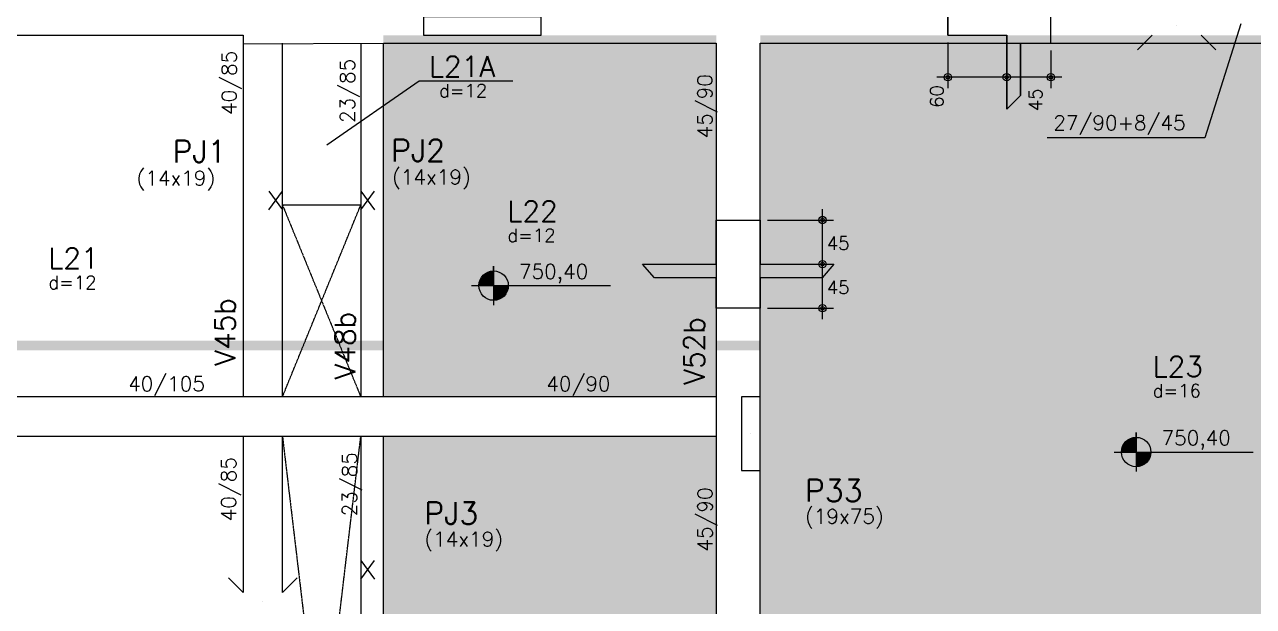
# Model space of a CAD drawing. Extents: x -40810 to 33675, y -2018 to 21213.
# Drawn here: x 16236 to 17490, y 2033 to 2627 of the extents above; entities that cross this region are included whole.
import ezdxf

# ---------------------------------------------------------------- set-up
doc = ezdxf.new("R2010")
doc.units = 0
doc.linetypes.add('TRAZO_HUECO', pattern=[0.75, 0.5, -0.25])
doc.layers.get('0').update_dxf_attribs({"color": 1, "lineweight": 9})
for name, color, linetype in [('1', 5, 'Continuous'), ('10', 7, 'Continuous'), ('11', 22, 'Continuous'), ('12', 3, 'Continuous'), ('13', 7, 'Continuous'), ('130', 24, 'Continuous'), ('18', 9, 'Continuous'), ('241', 7, 'TRAZO_HUECO'), ('242', 3, 'Continuous'), ('26', 1, 'Continuous'), ('27', 10, 'Continuous'), ('3', 2, 'Continuous'), ('30', 15, 'Continuous'), ('4', 2, 'Continuous'), ('6', 6, 'Continuous'), ('8', 5, 'Continuous'), ('9', 3, 'Continuous'), ('STEPHANIE', 6, 'Continuous')]:
    doc.layers.add(name, color=color, linetype=linetype)
doc.styles.get("Standard").update_dxf_attribs({"font": 'romans.shx', "width": 0.8})

msp = doc.modelspace()

# ---------------------------------------------------------------- linework, layer by layer
for p, q in [((16714.38, 2375.787), (16714.38, 2380.787)), ((16714.38, 2380.787), (16714.38, 2340.787)), ((16691.88, 2360.787), (16833.789, 2360.787)), ((17369.907, 2205.97), (17369.907, 2210.97)), ((17369.907, 2210.97), (17369.907, 2170.97)), ((17347.407, 2190.97), (17489.317, 2190.97))]:
    msp.add_line(p, q)
for centre in [(16714.38, 2360.787), (17369.907, 2190.97)]:
    msp.add_circle(centre, 15)
at = {"layer": '1'}
for points in [[(16065.927, 2616.191), (16458.927, 2616.191)], [(16458.927, 2616.191), (16458.927, 2247.191)], [(16458.927, 2607.624), (16601.927, 2608.191)], [(16498.927, 2247.191), (16498.927, 2608.191)], [(16578.927, 2608.191), (16578.927, 2247.191)], [(16601.927, 2608.191), (16941.427, 2608.191)], [(16601.927, 2247.191), (16601.927, 2608.191)], [(16941.427, 2608.191), (16941.427, 2247.191)], [(16986.427, 2247.191), (16986.427, 2608.191)], [(16986.427, 2608.191), (17411.263, 2608.191)], [(17411.263, 2608.191), (17522.427, 2608.191)], [(16498.927, 2443.191), (16578.927, 2443.191)], [(16498.927, 2247.191), (16116.927, 2247.191)], [(16601.927, 2247.191), (16498.927, 2247.191)], [(16941.427, 2247.191), (16601.927, 2247.191)], [(16941.427, 2247.191), (16941.427, 2207.191)], [(16116.927, 2207.191), (16498.927, 2207.191)], [(16458.927, 2207.191), (16458.927, 2047.691)], [(16498.927, 2207.191), (16601.927, 2207.191)], [(16498.927, 2047.691), (16498.927, 2207.191)], [(16578.927, 2207.191), (16578.927, 1533.191)], [(16601.927, 2207.191), (16941.427, 2207.191)], [(16601.927, 1533.191), (16601.927, 2207.191)], [(16941.427, 2207.191), (16941.427, 1862.691)], [(16986.427, 1882.691), (16986.427, 2172.191)]]:
    msp.add_lwpolyline(points, dxfattribs=at)
at = {"layer": '130'}
for points in [[(16941.427, 2247.191), (16941.427, 2616.191), (16601.927, 2616.191)], [(16941.427, 2247.191), (16601.927, 2616.191), (16601.927, 2247.191)], [(16986.427, 2616.191), (16986.427, 1882.691), (17798.927, 1882.691)], [(16986.427, 2616.191), (17798.927, 1882.691), (17522.427, 2616.191)], [(16941.427, 2247.191), (16601.927, 2247.191), (16941.427, 2247.191)], [(16941.427, 2247.191), (16941.427, 2247.191), (16941.427, 2247.191)], [(16802.927, 1533.191), (16941.427, 2207.191), (16601.927, 2207.191)], [(16802.927, 1533.191), (16601.927, 2207.191), (16601.927, 1533.191)], [(16802.927, 1533.191), (16941.427, 1341.191), (16941.427, 2207.191)]]:
    msp.add_solid(points, dxfattribs=at)
at = {"layer": '18'}
for p, q in [((17177.795, 2616.191), (17177.795, 2712.003)), ((17282.795, 2608.191), (17282.795, 2643.191)), ((17177.795, 2616.191), (17237.795, 2616.191)), ((17237.795, 2540.702), (17237.795, 2616.191)), ((17251.795, 2608.191), (17282.795, 2608.191)), ((17251.795, 2608.191), (17251.795, 2554.702)), ((16941.427, 2382.691), (16941.427, 2427.691)), ((16941.427, 2427.691), (16986.427, 2427.691)), ((16986.427, 2427.691), (16986.427, 2382.691)), ((16866.427, 2382.691), (16941.427, 2382.691)), ((16986.427, 2382.691), (17061.427, 2382.691)), ((16941.427, 2368.691), (16878.427, 2368.691)), ((16941.427, 2337.691), (16941.427, 2368.691)), ((17049.427, 2368.691), (16986.427, 2368.691)), ((16986.427, 2368.691), (16986.427, 2337.691)), ((16986.427, 2337.691), (16941.427, 2337.691))]:
    msp.add_line(p, q, dxfattribs=at)
at = {"layer": '241'}
for p, q in [((16498.927, 2247.191), (16578.927, 2443.191)), ((16498.927, 2443.191), (16578.927, 2247.191)), ((16498.927, 1533.191), (16578.927, 2207.191)), ((16498.927, 2207.191), (16578.927, 1533.191))]:
    msp.add_line(p, q, dxfattribs=at)
at = {"layer": '242'}
for p, q in [((17411.263, 2625.691), (17411.263, 2625.691)), ((16976.927, 2209.691), (16976.927, 2209.691)), ((16478.927, 2038.191), (16478.927, 2038.191))]:
    msp.add_line(p, q, dxfattribs=at)
at = {"layer": '26'}
for p, q in [((17476.517, 2627.829), (17439.96, 2511.656)), ((16638.35, 2569.488), (16544.101, 2504.076)), ((16734.006, 2569.488), (16638.35, 2569.488)), ((17439.96, 2511.656), (17279.128, 2511.656))]:
    msp.add_line(p, q, dxfattribs=at)
at = {"layer": '26', "color": 3, "linetype": 'Continuous'}
for p, q in [((17177.795, 2616.191), (17177.795, 2616.191)), ((17177.795, 2608.691), (17177.795, 2562.126)), ((17237.795, 2616.191), (17237.795, 2616.191)), ((17237.795, 2616.191), (17237.795, 2616.191)), ((17237.795, 2608.691), (17237.795, 2562.126)), ((17237.795, 2608.691), (17237.795, 2562.126)), ((17282.795, 2608.191), (17282.795, 2608.191)), ((17282.795, 2600.691), (17282.795, 2562.126)), ((17249.045, 2573.376), (17166.545, 2573.376)), ((17294.045, 2573.376), (17226.545, 2573.376)), ((17049.962, 2371.441), (17049.962, 2438.941)), ((16986.427, 2427.691), (16986.427, 2427.691)), ((16993.927, 2427.691), (17061.212, 2427.691)), ((16986.427, 2382.691), (16986.427, 2382.691)), ((16986.427, 2382.691), (16986.427, 2382.691)), ((16993.927, 2382.691), (17061.212, 2382.691)), ((16993.927, 2382.691), (17061.212, 2382.691)), ((17049.962, 2326.441), (17049.962, 2393.941)), ((16986.427, 2337.691), (16986.427, 2337.691)), ((16993.927, 2337.691), (17061.212, 2337.691))]:
    msp.add_line(p, q, dxfattribs=at)
for centre, radius in [((17177.795, 2573.376), 3.746), ((17177.795, 2573.376), 1.867), ((17237.795, 2573.376), 3.746), ((17237.795, 2573.376), 3.746), ((17237.795, 2573.376), 1.867), ((17237.795, 2573.376), 1.867), ((17282.795, 2573.376), 3.746), ((17282.795, 2573.376), 1.867), ((17049.962, 2427.691), 3.746), ((17049.962, 2427.691), 1.867), ((17049.962, 2382.691), 3.746), ((17049.962, 2382.691), 3.746), ((17049.962, 2382.691), 1.867), ((17049.962, 2382.691), 1.867), ((17049.962, 2337.691), 3.746), ((17049.962, 2337.691), 1.867)]:
    msp.add_circle(centre, radius, dxfattribs=at)
at = {"layer": '27'}
for points in [[(16714.38, 2360.787), (16702.167, 2369.495), (16701.527, 2368.519)], [(16714.38, 2360.787), (16703.359, 2370.962), (16702.167, 2369.495)], [(16714.38, 2360.787), (16704.179, 2371.783), (16703.359, 2370.962)], [(16714.38, 2360.787), (16704.744, 2372.282), (16704.179, 2371.783)], [(16714.38, 2360.787), (16705.424, 2372.82), (16704.744, 2372.282)], [(16714.38, 2360.787), (16706.015, 2373.238), (16705.424, 2372.82)], [(16714.38, 2360.787), (16706.792, 2373.726), (16706.015, 2373.238)], [(16714.38, 2360.787), (16707.472, 2374.101), (16706.792, 2373.726)], [(16714.38, 2360.787), (16708.372, 2374.531), (16707.472, 2374.101)], [(16714.38, 2360.787), (16708.866, 2374.736), (16708.372, 2374.531)], [(16714.38, 2360.787), (16709.961, 2375.121), (16708.866, 2374.736)], [(16714.38, 2360.787), (16711.335, 2375.474), (16709.961, 2375.121)], [(16714.38, 2360.787), (16712.521, 2375.671), (16711.335, 2375.474)], [(16714.38, 2360.787), (16714.38, 2375.787), (16712.521, 2375.671)], [(16714.38, 2360.787), (16699.409, 2361.721), (16699.38, 2360.787)], [(16714.38, 2360.787), (16699.38, 2360.787), (16714.38, 2360.787)], [(16714.38, 2360.787), (16699.415, 2361.813), (16699.409, 2361.721)], [(16714.38, 2360.787), (16699.547, 2363.021), (16699.415, 2361.813)], [(16714.38, 2360.787), (16699.677, 2363.758), (16699.547, 2363.021)], [(16714.38, 2360.787), (16699.9, 2364.702), (16699.677, 2363.758)], [(16714.38, 2360.787), (16700.338, 2366.061), (16699.9, 2364.702)], [(16714.38, 2360.787), (16700.952, 2367.471), (16700.338, 2366.061)], [(16714.38, 2360.787), (16701.527, 2368.519), (16700.952, 2367.471)], [(16714.38, 2360.787), (16729.38, 2360.787), (16729.264, 2358.927)], [(16714.38, 2360.787), (16729.264, 2358.927), (16729.068, 2357.742)], [(16714.38, 2360.787), (16729.068, 2357.742), (16728.714, 2356.368)], [(16714.38, 2360.787), (16728.714, 2356.368), (16728.33, 2355.273)], [(16714.38, 2360.787), (16728.33, 2355.273), (16728.124, 2354.778)], [(16714.38, 2360.787), (16728.124, 2354.778), (16727.695, 2353.879)], [(16714.38, 2360.787), (16727.695, 2353.879), (16727.319, 2353.198)], [(16714.38, 2360.787), (16727.319, 2353.198), (16726.831, 2352.422)], [(16714.38, 2360.787), (16726.831, 2352.422), (16726.413, 2351.831)], [(16714.38, 2360.787), (16726.413, 2351.831), (16725.875, 2351.151)], [(16714.38, 2360.787), (16725.875, 2351.151), (16725.377, 2350.585)], [(16714.38, 2360.787), (16725.377, 2350.585), (16724.555, 2349.766)], [(16714.38, 2360.787), (16724.555, 2349.766), (16723.089, 2348.574)], [(16714.38, 2360.787), (16723.089, 2348.574), (16722.113, 2347.933)], [(16714.38, 2360.787), (16722.113, 2347.933), (16721.064, 2347.358)], [(16714.38, 2360.787), (16721.064, 2347.358), (16719.655, 2346.745)], [(16714.38, 2360.787), (16719.655, 2346.745), (16718.295, 2346.307)], [(16714.38, 2360.787), (16718.295, 2346.307), (16717.351, 2346.084)], [(16714.38, 2360.787), (16717.351, 2346.084), (16716.614, 2345.954)], [(16714.38, 2360.787), (16716.614, 2345.954), (16715.406, 2345.822)], [(16714.38, 2360.787), (16715.406, 2345.822), (16715.315, 2345.816)], [(16714.38, 2360.787), (16715.315, 2345.816), (16714.38, 2345.787)], [(16714.38, 2360.787), (16714.38, 2345.787), (16714.38, 2360.787)], [(17369.907, 2190.97), (17355.204, 2193.941), (17355.075, 2193.204)], [(17369.907, 2190.97), (17355.427, 2194.885), (17355.204, 2193.941)], [(17369.907, 2190.97), (17355.865, 2196.245), (17355.427, 2194.885)], [(17369.907, 2190.97), (17356.479, 2197.654), (17355.865, 2196.245)], [(17369.907, 2190.97), (17357.054, 2198.703), (17356.479, 2197.654)], [(17369.907, 2190.97), (17357.694, 2199.679), (17357.054, 2198.703)], [(17369.907, 2190.97), (17358.886, 2201.145), (17357.694, 2199.679)], [(17369.907, 2190.97), (17359.706, 2201.967), (17358.886, 2201.145)], [(17369.907, 2190.97), (17360.271, 2202.466), (17359.706, 2201.967)], [(17369.907, 2190.97), (17360.952, 2203.003), (17360.271, 2202.466)], [(17369.907, 2190.97), (17361.542, 2203.421), (17360.952, 2203.003)], [(17369.907, 2190.97), (17362.319, 2203.909), (17361.542, 2203.421)], [(17369.907, 2190.97), (17363, 2204.285), (17362.319, 2203.909)], [(17369.907, 2190.97), (17363.899, 2204.714), (17363, 2204.285)], [(17369.907, 2190.97), (17364.393, 2204.92), (17363.899, 2204.714)], [(17369.907, 2190.97), (17365.488, 2205.305), (17364.393, 2204.92)], [(17369.907, 2190.97), (17366.862, 2205.658), (17365.488, 2205.305)], [(17369.907, 2190.97), (17368.048, 2205.854), (17366.862, 2205.658)], [(17369.907, 2190.97), (17369.907, 2205.97), (17368.048, 2205.854)], [(17369.907, 2190.97), (17354.936, 2191.905), (17354.907, 2190.97)], [(17369.907, 2190.97), (17354.907, 2190.97), (17369.907, 2190.97)], [(17369.907, 2190.97), (17354.942, 2191.996), (17354.936, 2191.905)], [(17369.907, 2190.97), (17355.075, 2193.204), (17354.942, 2191.996)], [(17369.907, 2190.97), (17384.907, 2190.97), (17384.791, 2189.111)], [(17369.907, 2190.97), (17384.791, 2189.111), (17384.595, 2187.925)], [(17369.907, 2190.97), (17384.595, 2187.925), (17384.242, 2186.551)], [(17369.907, 2190.97), (17384.242, 2186.551), (17383.857, 2185.456)], [(17369.907, 2190.97), (17383.857, 2185.456), (17383.651, 2184.962)], [(17369.907, 2190.97), (17383.651, 2184.962), (17383.222, 2184.063)], [(17369.907, 2190.97), (17383.222, 2184.063), (17382.846, 2183.382)], [(17369.907, 2190.97), (17382.846, 2183.382), (17382.358, 2182.605)], [(17369.907, 2190.97), (17382.358, 2182.605), (17381.94, 2182.015)], [(17369.907, 2190.97), (17381.94, 2182.015), (17381.403, 2181.334)], [(17369.907, 2190.97), (17381.403, 2181.334), (17380.904, 2180.769)], [(17369.907, 2190.97), (17380.904, 2180.769), (17380.082, 2179.949)], [(17369.907, 2190.97), (17380.082, 2179.949), (17378.616, 2178.757)], [(17369.907, 2190.97), (17378.616, 2178.757), (17377.64, 2178.117)], [(17369.907, 2190.97), (17377.64, 2178.117), (17376.591, 2177.542)], [(17369.907, 2190.97), (17376.591, 2177.542), (17375.182, 2176.928)], [(17369.907, 2190.97), (17375.182, 2176.928), (17373.822, 2176.49)], [(17369.907, 2190.97), (17373.822, 2176.49), (17372.878, 2176.267)], [(17369.907, 2190.97), (17372.878, 2176.267), (17372.141, 2176.138)], [(17369.907, 2190.97), (17372.141, 2176.138), (17370.933, 2176.005)], [(17369.907, 2190.97), (17370.933, 2176.005), (17370.842, 2175.999)], [(17369.907, 2190.97), (17370.842, 2175.999), (17369.907, 2175.97)], [(17369.907, 2190.97), (17369.907, 2175.97), (17369.907, 2190.97)]]:
    msp.add_solid(points, dxfattribs=at)
at = {"layer": '3'}
msp.add_lwpolyline([(16762.927, 2635.191), (16642.927, 2635.191), (16642.927, 2616.191), (16762.927, 2616.191), (16762.927, 2635.191)], dxfattribs=at)
at = {"layer": '30'}
for points in [[(17191.795, 2706.003), (17177.795, 2712.003), (17177.795, 2616.191), (17237.795, 2616.191), (17237.795, 2540.702), (17251.795, 2554.702), (17251.795, 2608.191), (17282.795, 2608.191), (17282.795, 2643.191), (17191.795, 2643.191), (17191.795, 2706.003), (17191.795, 2706.003)], [(16878.427, 2368.691), (16866.427, 2382.691), (16941.427, 2382.691), (16941.427, 2427.691), (16986.427, 2427.691), (16986.427, 2382.691), (17061.427, 2382.691), (17049.427, 2368.691), (16986.427, 2368.691), (16986.427, 2337.691), (16941.427, 2337.691), (16941.427, 2368.691), (16878.427, 2368.691)]]:
    msp.add_lwpolyline(points, dxfattribs=at)
at = {"layer": '4'}
msp.add_lwpolyline([(16967.427, 2172.191), (16986.427, 2172.191), (16986.427, 2247.191), (16967.427, 2247.191), (16967.427, 2172.191)], dxfattribs=at)
at = {"layer": '6'}
for p, q in [((17386.263, 2616.191), (17371.263, 2601.191)), ((17436.263, 2616.191), (17451.263, 2601.191)), ((16484.927, 2457.191), (16498.927, 2438.191)), ((16484.927, 2438.191), (16498.927, 2457.191)), ((16578.927, 2457.191), (16592.927, 2438.191)), ((16578.927, 2438.191), (16592.927, 2457.191)), ((16578.927, 2080.191), (16592.927, 2061.191)), ((16578.927, 2061.191), (16592.927, 2080.191)), ((16458.927, 2047.691), (16443.927, 2062.691)), ((16498.927, 2047.691), (16513.927, 2062.691))]:
    msp.add_line(p, q, dxfattribs=at)
at = {"layer": 'STEPHANIE', "linetype": 'Continuous', "const_width": 10}
msp.add_lwpolyline([(14432.277, 2299.703), (17152.953, 2299.703), (17152.953, 1933.428), (17696.019, 1933.428), (17696.019, 2244.577), (18688.36, 2244.577)], dxfattribs=at)

# ---------------------------------------------------------------- texts
at = {"layer": '10'}
for s, p in [('L21A', (16648.376, 2573.837)), ('L22', (16728.435, 2426.228)), ('L21', (16260.15, 2378.179)), ('L23', (17386.716, 2267.687))]:
    msp.add_text(s, height=21, dxfattribs=at).set_placement(p)
at = {"layer": '11'}
for s, p in [('40/85', (16452.025, 2534.867)), ('23/85', (16572.691, 2526.704)), ('45/90', (16937.366, 2511.005)), ('40/85', (16451.583, 2120.266)), ('23/85', (16574.849, 2125.3)), ('45/90', (16937.522, 2089.339))]:
    msp.add_text(s, height=15, rotation=90, dxfattribs=at).set_placement(p)
for s, p in [('27/90+8/45', (17285.302, 2519.466)), ('40/105', (16341.529, 2253.182)), ('40/90', (16768.042, 2253.177))]:
    msp.add_text(s, height=15, dxfattribs=at).set_placement(p)
at = {"layer": '12'}
for s, p in [('(14x19)', (16350.038, 2462.978)), ('(14x19)', (16610.741, 2464.093)), ('(19x75)', (17032.003, 2117.855)), ('(14x19)', (16643.673, 2094.719))]:
    msp.add_text(s, height=15, dxfattribs=at).set_placement(p)
at = {"layer": '13'}
for s, p in [('d=12', (16658.673, 2552.942)), ('d=12', (16728.435, 2405.333)), ('d=12', (16260.15, 2357.284)), ('d=16', (17386.716, 2246.792))]:
    msp.add_text(s, height=13.5, dxfattribs=at).set_placement(p)
at = {"layer": '26', "color": 3, "linetype": 'Continuous'}
for s, p in [('60', (17173.226, 2542.19)), ('45', (17273.969, 2538.842))]:
    msp.add_text(s, height=13.5, rotation=90, dxfattribs=at).set_placement(p)
for p in [(17054.289, 2397.309), (17054.289, 2352.309)]:
    msp.add_text('45', height=13.5, dxfattribs=at).set_placement(p)
at = {"layer": '26'}
for p in [(16740.218, 2367.816), (17395.745, 2198)]:
    msp.add_text('750,40', height=15, dxfattribs=at).set_placement(p)
at = {"layer": '8'}
for s, p in [('V45b', (16450.83, 2278.961)), ('V48b', (16573.272, 2264.978)), ('V52b', (16929.478, 2259.53))]:
    msp.add_text(s, height=21, rotation=90, dxfattribs=at).set_placement(p)
at = {"layer": '9'}
for s, p in [('PJ1', (16386.884, 2486.515)), ('PJ2', (16609.89, 2487.444)), ('P33', (17032.003, 2140.355)), ('PJ3', (16643.673, 2117.219))]:
    msp.add_text(s, height=22.5, dxfattribs=at).set_placement(p)

doc.saveas('drawing.dxf')
